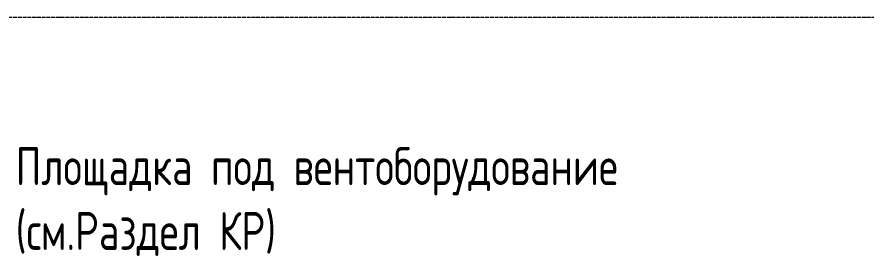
# Model space of a CAD drawing. Header units: millimetres. Extents: x -10178924 to 11692288, y -947381 to 58396.
# Drawn here: x 5775 to 10250, y -529236 to -527979 of the extents above; entities that cross this region are included whole.
import ezdxf

# ---------------------------------------------------------------- set-up
doc = ezdxf.new("R2010")
doc.units = ezdxf.units.MM
doc.linetypes.add('ADSK_Линия сетки', pattern=[25, 20, -2.5, 0, -2.5])
doc.layers.add('Аннотация', color=7, linetype='Continuous', lineweight=18)
doc.layers.add('Оси', color=253, linetype='Continuous', lineweight=9)
doc.styles.add('GOST Common_3', font='GOST_Common.ttf', dxfattribs={"width": 0.8, "height": 350})

# ---------------------------------------------------------------- blocks, each defined once
blk = doc.blocks.new('Кровля')
at = {"layer": 'Оси', "linetype": 'ADSK_Линия сетки'}
blk.add_line((-13798, 36545), (56004.9, 36545), dxfattribs=at)
at = {"layer": 'Аннотация', "lineweight": 9, "insert": (5768.2, 35860.4), "char_height": 200, "width": 3185.1, "attachment_point": 1, "line_spacing_factor": 1.022766, "style": 'GOST Common_3'}
blk.add_mtext('\\pxt1.8,3.6,5.4,7.2,9,10.8,12.6,14.4,16.2,18,19.8,21.6,23.4,25.2,27,28.8,30.6,32.4,34.2,36,37.8,39.6,41.4,43.2,45,46.8,48.6,50.4,52.2,54,55.8,57.6;{Площадка под вентоборудование\\P(см.Раздел КР)}', dxfattribs=at)

msp = doc.modelspace()

# ---------------------------------------------------------------- block references
msp.add_blockref('Кровля', (0, -564523.7))

doc.saveas('drawing.dxf')
